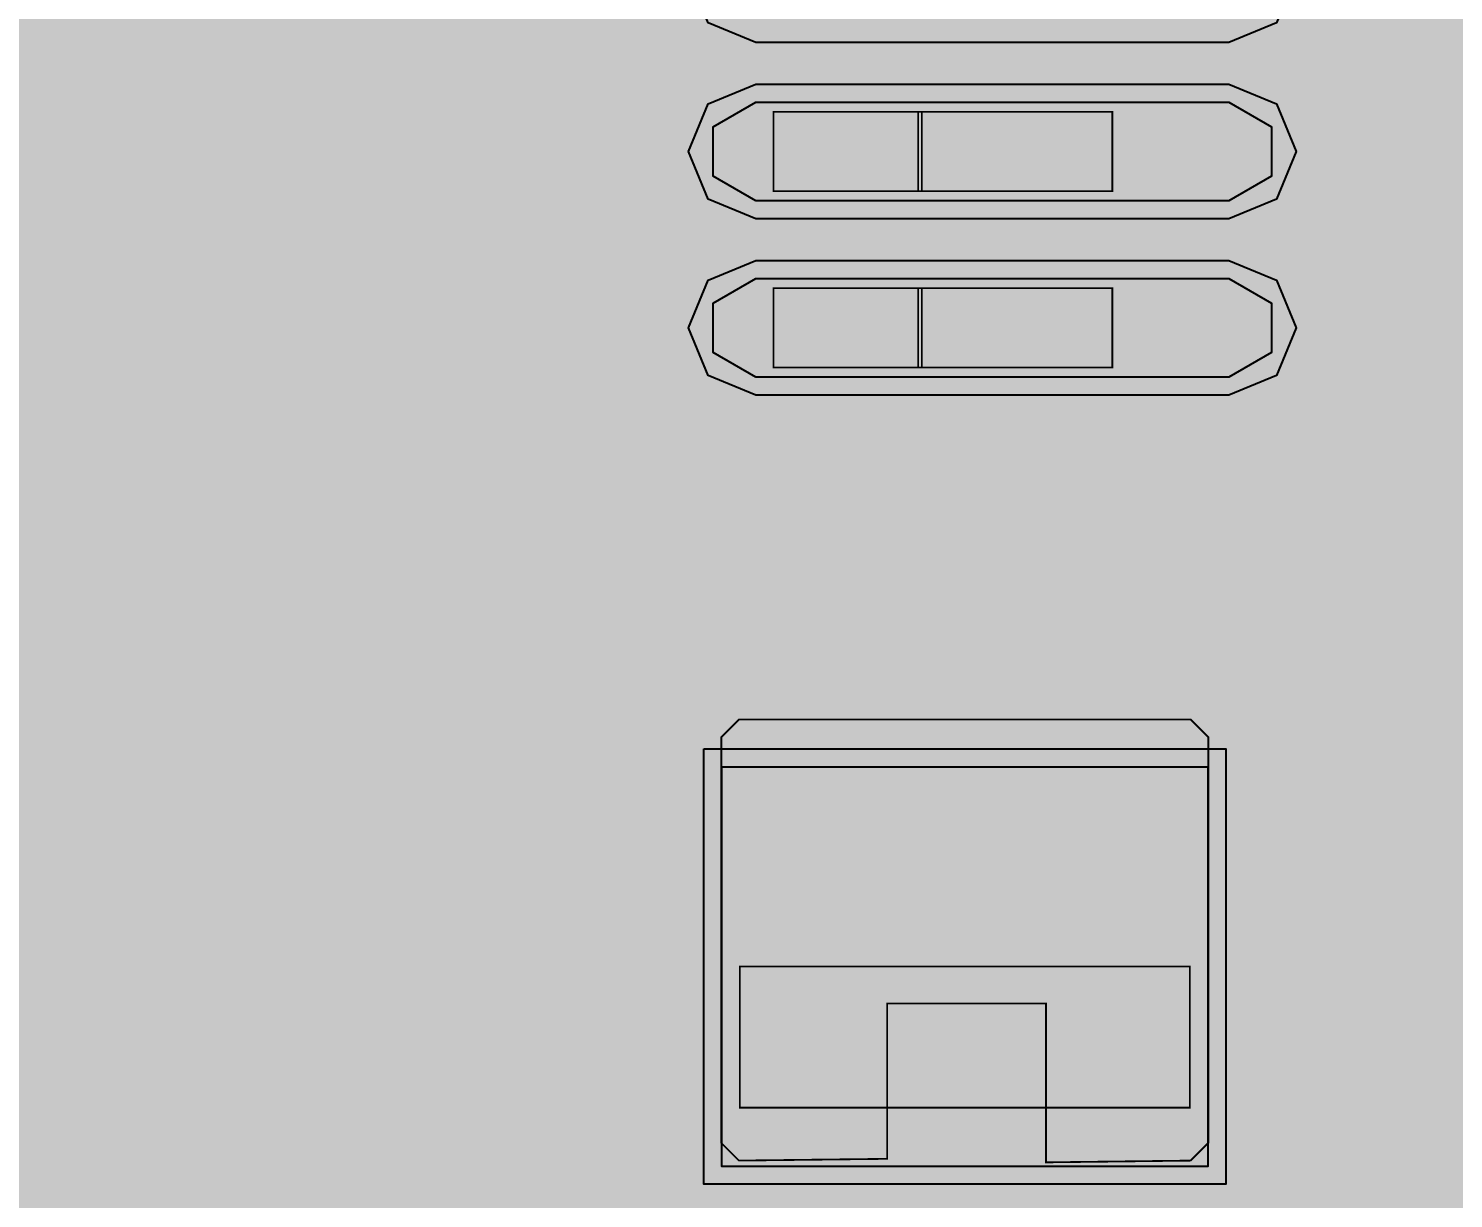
# Model space of a CAD drawing. Header units: millimetres. Extents: x 40 to 109, y -239.5 to -186.7.
# Drawn here: x 53.354 to 57.392, y -207.176 to -203.86 of the extents above; entities that cross this region are included whole.
import ezdxf

# ---------------------------------------------------------------- set-up
doc = ezdxf.new("R2010")
doc.units = ezdxf.units.MM
doc.header["$MEASUREMENT"] = 0
for name, color, linetype, true_color in [('Bottom-Layer', 7, 'Continuous', 0x0000ff), ('Component-Marking-Layer', 7, 'Continuous', 0x66ffcc), ('Component-Shape-Layer', 7, 'Continuous', 0x00cccc), ('Pin-Floating-Layer', 7, 'Continuous', 0xff99ff), ('Pin-Soldering-Layer', 7, 'Continuous', 0xcc9999), ('Top-Layer', 7, 'Continuous', 0xff0000), ('Top-Paste-Mask-Layer', 7, 'Continuous', 0x808080), ('Top-Silkscreen-Layer', 7, 'Continuous', 0xffcc00), ('Top-Solder-Mask-Layer', 7, 'Continuous', 0x800080)]:
    doc.layers.add(name, color=color, linetype=linetype, true_color=true_color)

msp = doc.modelspace()

# ---------------------------------------------------------------- hatches: boundary and pattern name
at = {"layer": 'Bottom-Layer'}
for points in [[(78.3696, -237.8943), (70.7287, -237.8943), (70.9732, -237.6804), (71.1322, -237.397), (71.1872, -237.0767), (71.1872, -236.4767), (71.0924, -236.061), (70.8265, -235.7276), (70.4423, -235.5426), (70.0159, -235.5426), (69.6317, -235.7276), (69.3659, -236.061), (69.271, -236.4767), (69.271, -237.0767), (69.3261, -237.397), (69.485, -237.6804), (69.7295, -237.8943), (42.6721, -237.8943), (42.1074, -237.82), (41.5812, -237.602), (41.1293, -237.2553), (40.7825, -236.8034), (40.5646, -236.2772), (40.4902, -235.7125), (40.4902, -195.0724), (40.5646, -194.5077), (40.7825, -193.9815), (41.1293, -193.5296), (41.5812, -193.1828), (42.1074, -192.9649), (42.6721, -192.8905), (106.2992, -192.8905), (106.8639, -192.9649), (107.3901, -193.1828), (107.842, -193.5296), (108.1888, -193.9815), (108.4067, -194.5077), (108.4811, -195.0724), (108.4811, -217.4266), (104.2734, -217.4266), (104.1363, -217.4538), (104.0201, -217.5315), (103.1894, -218.3622), (103.1117, -218.4784), (103.0845, -218.6154), (103.0845, -224.6154), (103.1117, -224.7525), (103.1894, -224.8687), (104.1264, -225.8057), (104.2426, -225.8833), (104.3796, -225.9106), (108.4576, -225.9106), (108.4811, -235.7125), (108.4067, -236.2772), (108.1888, -236.8034), (107.842, -237.2553), (107.3901, -237.602), (106.8639, -237.82), (106.2992, -237.8943), (79.3687, -237.8943), (79.6133, -237.6804), (79.7722, -237.397), (79.8273, -237.0767), (79.8273, -236.4767), (79.7324, -236.061), (79.4666, -235.7276), (79.0824, -235.5426), (78.656, -235.5426), (78.2718, -235.7276), (78.0059, -236.061), (77.911, -236.4767), (77.911, -237.0767), (77.9661, -237.397), (78.1251, -237.6804)], [(57.2771, -203.8583), (57.0915, -203.8952), (56.9341, -204.0004), (52.3902, -208.5442), (52.3902, -208.2744), (52.3422, -208.0953), (52.2111, -207.9643), (52.0321, -207.9163), (50.8321, -207.9163), (50.653, -207.9643), (50.5219, -208.0953), (50.4739, -208.2744), (50.4739, -209.7744), (50.5219, -209.9535), (50.653, -210.0846), (50.8321, -210.1326), (51.9238, -210.1326), (51.9238, -210.8245), (52.0129, -211.0609), (52.236, -211.1797), (52.236, -211.6788), (52.1548, -211.6788), (51.9758, -211.7268), (51.8447, -211.8578), (51.7967, -212.0369), (51.7967, -213.4139), (51.8447, -213.593), (51.9758, -213.7241), (52.1548, -213.7721), (53.2874, -213.7721), (53.4664, -213.7241), (53.5975, -213.593), (53.6455, -213.4139), (53.6455, -212.0369), (53.5975, -211.8578), (53.4664, -211.7268), (53.2874, -211.6788), (53.2062, -211.6788), (53.2062, -211.1365), (53.2912, -211.1709), (53.382, -211.1827), (54.082, -211.1827), (54.1866, -211.167), (54.2821, -211.1216), (54.3775, -211.167), (54.4821, -211.1827), (55.1821, -211.1827), (55.2867, -211.167), (55.3821, -211.1216), (55.4776, -211.167), (55.5822, -211.1827), (56.2822, -211.1827), (56.3867, -211.1671), (56.4821, -211.1217), (56.5775, -211.1671), (56.682, -211.1827), (57.382, -211.1827), (57.4585, -211.1744), (57.5315, -211.15), (56.9892, -211.6923), (56.4611, -211.6923), (56.282, -211.7403), (56.151, -211.8713), (56.103, -212.0504), (56.103, -212.2403), (55.6455, -212.2403), (55.6455, -212.0369), (55.5975, -211.8578), (55.4664, -211.7268), (55.2874, -211.6788), (54.1548, -211.6788), (53.9758, -211.7268), (53.8447, -211.8578), (53.7967, -212.0369), (53.7967, -213.4139), (53.8447, -213.593), (53.9758, -213.7241), (54.1548, -213.7721), (55.2874, -213.7721), (55.4664, -213.7241), (55.5975, -213.593), (55.6455, -213.4139), (55.6455, -213.2106), (56.103, -213.2106), (56.103, -213.4004), (56.151, -213.5795), (56.282, -213.7106), (56.4611, -213.7586), (57.8711, -213.7586), (58.0378, -213.7174), (58.1661, -213.6035), (58.2945, -213.7174), (58.4611, -213.7586), (59.8711, -213.7586), (60.0502, -213.7106), (60.1813, -213.5795), (60.2293, -213.4004), (60.2293, -212.0504), (60.2293, -212.048), (60.2292, -212.0456), (61.4811, -213.2975), (61.6385, -213.4026), (61.8241, -213.4396), (89.0522, -213.4396), (89.2378, -213.4026), (89.3952, -213.2975), (91.4022, -211.2905), (91.5074, -211.1331), (91.5443, -210.9474), (91.5443, -205.1054), (91.5074, -204.9198), (91.4022, -204.7624), (89.4972, -202.8574), (89.3398, -202.7522), (89.1542, -202.7153), (88.9713, -202.7153), (88.7153, -202.5669), (88.4203, -202.5447), (88.145, -202.6529), (87.9441, -202.8702), (87.8577, -203.1531), (87.903, -203.4455), (88.0709, -203.6891), (88.328, -203.8354), (88.0827, -203.9712), (87.9153, -204.1963), (87.856, -204.4704), (87.9153, -204.7445), (88.0827, -204.9696), (88.328, -205.1054), (88.1945, -205.1622), (88.0765, -205.2466), (87.3382, -204.5084), (87.1808, -204.4032), (86.9952, -204.3663), (83.9754, -204.3663), (87.1961, -201.1455), (88.0671, -201.1455), (88.3321, -201.2966), (88.6367, -201.313), (88.9165, -201.1913), (89.1121, -200.9573), (89.1823, -200.6604), (89.1121, -200.3635), (88.9165, -200.1295), (88.6367, -200.0078), (88.3321, -200.0242), (88.0671, -200.1753), (86.9952, -200.1753), (86.8095, -200.2122), (86.6521, -200.3174), (83.1112, -203.8583)], [(57.1581, -206.2713), (56.9724, -206.3082), (56.815, -206.4134), (54.4891, -208.7393), (54.4345, -208.8043), (54.3922, -208.8778), (54.335, -208.898), (54.2821, -208.9274), (54.2505, -208.9085), (54.2172, -208.8928), (54.2172, -208.8903), (57.7725, -205.3366), (86.7942, -205.3366), (87.5411, -206.0835), (87.6985, -206.1886), (87.8842, -206.2256), (88.0671, -206.2256), (88.1889, -206.3155), (88.328, -206.3754), (88.1925, -206.4333), (88.0731, -206.5197), (87.9668, -206.4134), (87.8094, -206.3082), (87.6237, -206.2713)]]:
    msp.add_hatch(color=256, dxfattribs=at).paths.add_polyline_path(points)
at = {"layer": 'Component-Marking-Layer'}
msp.add_hatch(color=256, dxfattribs=at).paths.add_polyline_path([(55.3096, -206.5184, 1), (55.4295, -206.5184, 1)])
msp.add_hatch(color=256, dxfattribs=at).paths.add_polyline_path([(55.3096, -206.5184, 1), (55.4295, -206.5184, 1)])
at = {"layer": 'Pin-Floating-Layer'}
for points in [[(55.8851, -204.0959), (55.4651, -204.0959), (55.4651, -204.3209), (55.8851, -204.3209)], [(55.8851, -204.0959), (55.4651, -204.0959), (55.4651, -204.3209), (55.8851, -204.3209)], [(55.8851, -204.5959), (55.4651, -204.5959), (55.4651, -204.8209), (55.8851, -204.8209)], [(55.8851, -204.5959), (55.4651, -204.5959), (55.4651, -204.8209), (55.8851, -204.8209)]]:
    msp.add_hatch(color=256, dxfattribs=at).paths.add_polyline_path(points)
at = {"layer": 'Pin-Soldering-Layer'}
for points in [[(56.4251, -204.0959), (55.8751, -204.0959), (55.8751, -204.3209), (56.4251, -204.3209)], [(56.4251, -204.0959), (55.8751, -204.0959), (55.8751, -204.3209), (56.4251, -204.3209)], [(56.4251, -204.5959), (55.8751, -204.5959), (55.8751, -204.8209), (56.4251, -204.8209)], [(56.4251, -204.5959), (55.8751, -204.5959), (55.8751, -204.8209), (56.4251, -204.8209)], [(55.3696, -206.5184), (56.6446, -206.5184), (56.6446, -206.9184), (55.3696, -206.9184)], [(55.3696, -206.5184), (56.6446, -206.5184), (56.6446, -206.9184), (55.3696, -206.9184)]]:
    msp.add_hatch(color=256, dxfattribs=at).paths.add_polyline_path(points)
at = {"layer": 'Top-Layer'}
for points in [[(55.4151, -204.3485), (55.2938, -204.2785), (55.2938, -204.1385), (55.4151, -204.0685), (56.7551, -204.0685), (56.8763, -204.1385), (56.8763, -204.2785), (56.7551, -204.3485)], [(55.4151, -204.8484), (55.2938, -204.7784), (55.2938, -204.6384), (55.4151, -204.5684), (56.7551, -204.5684), (56.8763, -204.6384), (56.8763, -204.7784), (56.7551, -204.8484)], [(55.3186, -205.9521), (56.6956, -205.9521), (56.6956, -207.0847), (55.3186, -207.0847)]]:
    msp.add_hatch(color=256, dxfattribs=at).paths.add_polyline_path(points)
at = {"layer": 'Top-Paste-Mask-Layer'}
for points in [[(55.4151, -204.3485), (55.2938, -204.2785), (55.2938, -204.1385), (55.4151, -204.0685), (56.7551, -204.0685), (56.8763, -204.1385), (56.8763, -204.2785), (56.7551, -204.3485)], [(55.4151, -204.8484), (55.2938, -204.7784), (55.2938, -204.6384), (55.4151, -204.5684), (56.7551, -204.5684), (56.8763, -204.6384), (56.8763, -204.7784), (56.7551, -204.8484)], [(55.3671, -205.8184), (56.6471, -205.8184), (56.6971, -205.8684), (56.6971, -207.0184), (56.6471, -207.0684), (56.2371, -207.0734), (56.2371, -206.6234), (55.7871, -206.6234), (55.7871, -207.0634), (55.3671, -207.0684), (55.3171, -207.0184), (55.3171, -205.8684)], [(55.3671, -205.8184), (56.6471, -205.8184), (56.6971, -205.8684), (56.6971, -207.0184), (56.6471, -207.0684), (56.2371, -207.0734), (56.2371, -206.6234), (55.7871, -206.6234), (55.7871, -207.0634), (55.3671, -207.0684), (55.3171, -207.0184), (55.3171, -205.8684)]]:
    msp.add_hatch(color=256, dxfattribs=at).paths.add_polyline_path(points)
at = {"layer": 'Top-Solder-Mask-Layer'}
for points in [[(55.4151, -203.8994), (55.28, -203.8435), (55.2241, -203.7084), (55.28, -203.5733), (55.4151, -203.5174), (56.7551, -203.5174), (56.8902, -203.5733), (56.9461, -203.7084), (56.8902, -203.8435), (56.7551, -203.8994)], [(55.4151, -204.3995), (55.28, -204.3436), (55.2241, -204.2085), (55.28, -204.0735), (55.4151, -204.0175), (56.7551, -204.0175), (56.8902, -204.0735), (56.9461, -204.2085), (56.8902, -204.3436), (56.7551, -204.3995)], [(55.4151, -204.8994), (55.28, -204.8435), (55.2241, -204.7084), (55.28, -204.5733), (55.4151, -204.5174), (56.7551, -204.5174), (56.8902, -204.5733), (56.9461, -204.7084), (56.8902, -204.8435), (56.7551, -204.8994)], [(55.2678, -205.9013), (56.7464, -205.9013), (56.7464, -207.1355), (55.2678, -207.1355)]]:
    msp.add_hatch(color=256, dxfattribs=at).paths.add_polyline_path(points)

# ---------------------------------------------------------------- linework, layer by layer
at = {"layer": 'Bottom-Layer'}
for points, const_width in [([(83.1112, -203.8583), (57.2771, -203.8583), (57.0915, -203.8952), (56.9341, -204.0004), (52.3902, -208.5442)], 0.0508), ([(52.632, -208.9886), (57.2771, -204.3434)], 0.254), ([(57.2771, -204.3434), (83.3122, -204.3434)], 0.254), ([(53.732, -208.691), (57.5716, -204.8514)], 0.254), ([(57.1581, -206.7564), (54.8321, -209.0824)], 0.254), ([(87.6237, -206.7564), (57.1581, -206.7564)], 0.254)]:
    msp.add_lwpolyline(points, dxfattribs=dict(at, const_width=const_width))
at = {"layer": 'Bottom-Layer', "const_width": 0.0508}
msp.add_lwpolyline([(57.1581, -206.2713), (56.9724, -206.3082), (56.815, -206.4134), (54.4891, -208.7393), (54.4345, -208.8043), (54.3922, -208.8778), (54.335, -208.898), (54.2821, -208.9274), (54.2505, -208.9085), (54.2172, -208.8928), (54.2172, -208.8903), (57.7725, -205.3366), (86.7942, -205.3366), (87.5411, -206.0835), (87.6985, -206.1886), (87.8842, -206.2256), (88.0671, -206.2256), (88.1889, -206.3155), (88.328, -206.3754), (88.1925, -206.4333), (88.0731, -206.5197), (87.9668, -206.4134), (87.8094, -206.3082), (87.6237, -206.2713)], close=True, dxfattribs=at)
at = {"layer": 'Component-Marking-Layer', "const_width": 0.129}
msp.add_lwpolyline([(55.3096, -206.5184, 1), (55.4295, -206.5184), (55.4295, -206.5184, 1), (55.3096, -206.5184)], format="xyb", dxfattribs=at)
msp.add_lwpolyline([(55.3096, -206.5184, 1), (55.4295, -206.5184), (55.4295, -206.5184, 1), (55.3096, -206.5184)], format="xyb", dxfattribs=at)
at = {"layer": 'Component-Shape-Layer', "const_width": 0.0508}
for points in [[(52.4751, -202.2084), (55.4751, -202.2084), (55.4751, -205.2084), (52.4751, -205.2084)], [(52.4751, -202.2084), (55.4751, -202.2084), (55.4751, -205.2084), (52.4751, -205.2084)], [(55.3696, -206.5184), (56.6446, -206.5184), (56.6446, -208.5184), (55.3696, -208.5184)], [(55.3696, -206.5184), (56.6446, -206.5184), (56.6446, -208.5184), (55.3696, -208.5184)]]:
    msp.add_lwpolyline(points, close=True, dxfattribs=at)
at = {"layer": 'Pin-Floating-Layer', "const_width": 0.00508}
for points in [[(55.8851, -204.0959), (55.4651, -204.0959), (55.4651, -204.3209), (55.8851, -204.3209)], [(55.8851, -204.0959), (55.4651, -204.0959), (55.4651, -204.3209), (55.8851, -204.3209)], [(55.8851, -204.5959), (55.4651, -204.5959), (55.4651, -204.8209), (55.8851, -204.8209)], [(55.8851, -204.5959), (55.4651, -204.5959), (55.4651, -204.8209), (55.8851, -204.8209)]]:
    msp.add_lwpolyline(points, close=True, dxfattribs=at)
at = {"layer": 'Pin-Soldering-Layer', "const_width": 0.00508}
for points in [[(56.4251, -204.0959), (55.8751, -204.0959), (55.8751, -204.3209), (56.4251, -204.3209)], [(56.4251, -204.0959), (55.8751, -204.0959), (55.8751, -204.3209), (56.4251, -204.3209)], [(56.4251, -204.5959), (55.8751, -204.5959), (55.8751, -204.8209), (56.4251, -204.8209)], [(56.4251, -204.5959), (55.8751, -204.5959), (55.8751, -204.8209), (56.4251, -204.8209)], [(55.3696, -206.5184), (56.6446, -206.5184), (56.6446, -206.9184), (55.3696, -206.9184)], [(55.3696, -206.5184), (56.6446, -206.5184), (56.6446, -206.9184), (55.3696, -206.9184)]]:
    msp.add_lwpolyline(points, close=True, dxfattribs=at)
at = {"layer": 'Top-Layer', "const_width": 0.254}
for points in [[(54.1412, -202.8604), (52.9591, -204.0425)], [(54.729, -203.2085), (53.5941, -204.3434)], [(57.5317, -204.2085), (56.0851, -204.2085)], [(53.5941, -204.3434), (53.5941, -216.5354)], [(56.0851, -204.7084), (56.0851, -206.4404)], [(56.0851, -206.4404), (56.0071, -206.5184)], [(55.3561, -206.5184), (54.3561, -207.5184)], [(56.0071, -206.5184), (55.3561, -206.5184)]]:
    msp.add_lwpolyline(points, dxfattribs=at)
at = {"layer": 'Top-Layer'}
for points in [[(55.4151, -204.3485), (55.2938, -204.2785), (55.2938, -204.1385), (55.4151, -204.0685), (56.7551, -204.0685), (56.8763, -204.1385), (56.8763, -204.2785), (56.7551, -204.3485)], [(55.4151, -204.8484), (55.2938, -204.7784), (55.2938, -204.6384), (55.4151, -204.5684), (56.7551, -204.5684), (56.8763, -204.6384), (56.8763, -204.7784), (56.7551, -204.8484)], [(55.3186, -205.9521), (56.6956, -205.9521), (56.6956, -207.0847), (55.3186, -207.0847)]]:
    msp.add_lwpolyline(points, close=True, dxfattribs=at)
at = {"layer": 'Top-Paste-Mask-Layer'}
for points in [[(55.4151, -204.3485), (55.2938, -204.2785), (55.2938, -204.1385), (55.4151, -204.0685), (56.7551, -204.0685), (56.8763, -204.1385), (56.8763, -204.2785), (56.7551, -204.3485)], [(55.4151, -204.8484), (55.2938, -204.7784), (55.2938, -204.6384), (55.4151, -204.5684), (56.7551, -204.5684), (56.8763, -204.6384), (56.8763, -204.7784), (56.7551, -204.8484)]]:
    msp.add_lwpolyline(points, close=True, dxfattribs=at)
at = {"layer": 'Top-Paste-Mask-Layer', "const_width": 0.00508}
msp.add_lwpolyline([(55.3671, -205.8184), (56.6471, -205.8184), (56.6971, -205.8684), (56.6971, -207.0184), (56.6471, -207.0684), (56.2371, -207.0734), (56.2371, -206.6234), (55.7871, -206.6234), (55.7871, -207.0634), (55.3671, -207.0684), (55.3171, -207.0184), (55.3171, -205.8684)], close=True, dxfattribs=at)
msp.add_lwpolyline([(55.3671, -205.8184), (56.6471, -205.8184), (56.6971, -205.8684), (56.6971, -207.0184), (56.6471, -207.0684), (56.2371, -207.0734), (56.2371, -206.6234), (55.7871, -206.6234), (55.7871, -207.0634), (55.3671, -207.0684), (55.3171, -207.0184), (55.3171, -205.8684)], close=True, dxfattribs=at)
at = {"layer": 'Top-Silkscreen-Layer', "const_width": 0.1524}
for points in [[(55.0465, -202.1322), (55.0465, -205.2846)], [(55.0465, -202.1322), (55.0465, -205.2846)], [(55.0465, -205.2846), (52.9037, -205.2846)], [(55.0465, -205.2846), (52.9037, -205.2846)], [(55.09, -207.0422), (55.09, -205.7573)], [(55.09, -205.7573), (56.9242, -205.7573)], [(55.09, -207.0422), (55.09, -205.7573)], [(55.09, -205.7573), (56.9242, -205.7573)], [(56.9242, -205.7573), (56.9242, -207.0422)], [(56.9242, -205.7573), (56.9242, -207.0422)]]:
    msp.add_lwpolyline(points, dxfattribs=at)
at = {"layer": 'Top-Solder-Mask-Layer'}
for points in [[(55.4151, -203.8994), (55.28, -203.8435), (55.2241, -203.7084), (55.28, -203.5733), (55.4151, -203.5174), (56.7551, -203.5174), (56.8902, -203.5733), (56.9461, -203.7084), (56.8902, -203.8435), (56.7551, -203.8994)], [(55.4151, -204.3995), (55.28, -204.3436), (55.2241, -204.2085), (55.28, -204.0735), (55.4151, -204.0175), (56.7551, -204.0175), (56.8902, -204.0735), (56.9461, -204.2085), (56.8902, -204.3436), (56.7551, -204.3995)], [(55.4151, -204.8994), (55.28, -204.8435), (55.2241, -204.7084), (55.28, -204.5733), (55.4151, -204.5174), (56.7551, -204.5174), (56.8902, -204.5733), (56.9461, -204.7084), (56.8902, -204.8435), (56.7551, -204.8994)], [(55.2678, -205.9013), (56.7464, -205.9013), (56.7464, -207.1355), (55.2678, -207.1355)]]:
    msp.add_lwpolyline(points, close=True, dxfattribs=at)

doc.saveas('drawing.dxf')
